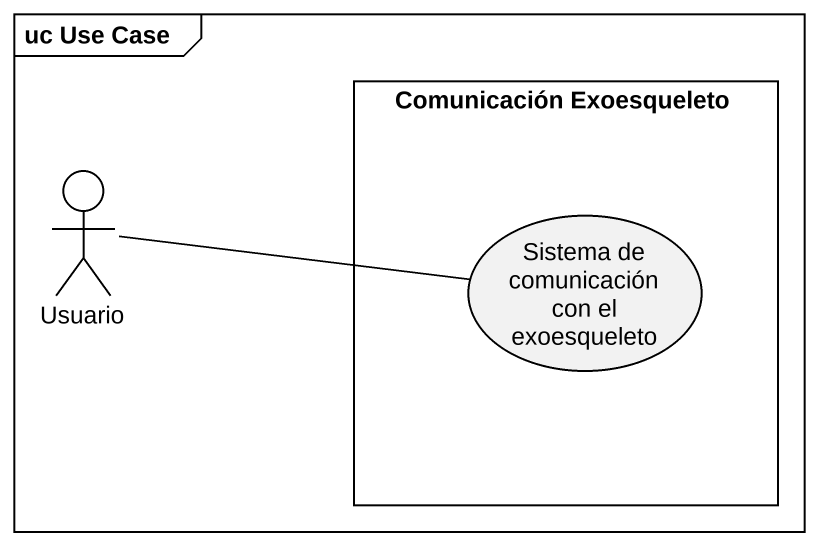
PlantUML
@startuml
mainframe uc Use Case
rectangle "Comunicación Exoesqueleto" as Comunicación_Exoesqueleto {
  usecase "Sistema de comunicación con el exoesqueleto" as Sistema_de_comunicación_con
}
actor Usuario
Usuario -right- Sistema_de_comunicación_con
@enduml
